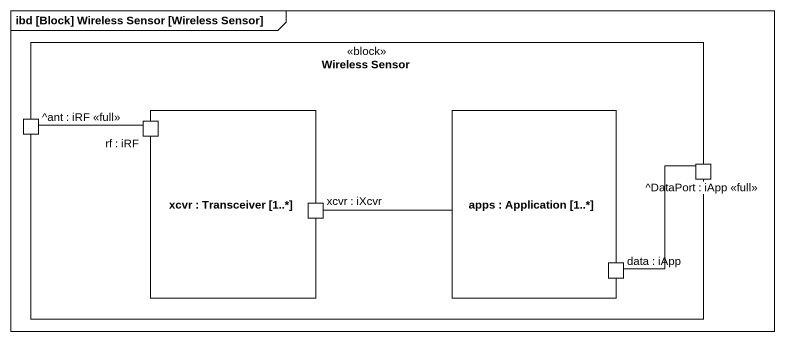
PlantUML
@startuml
mainframe ibd [Block] Wireless Sensor [Wireless Sensor]
rectangle "Wireless Sensor" as Wireless_Sensor <<block>> {
  port "^ant : iRF <<full>>" as ant_iRF_full
  rectangle "xcvr : Transceiver [1..*]" as xcvr {
    port "rf : iRF" as rf_iRF
    port "xcvr : iXcvr" as xcvr_iXcvr
  }
  rectangle "apps : Application [1..*]" as apps {
    port "data : iApp" as data_iApp
  }
  port "^DataPort : iApp <<full>>" as DataPort_iApp_full
}
rf_iRF -left- ant_iRF_full
xcvr_iXcvr -right- apps
data_iApp -up- DataPort_iApp_full
@enduml
